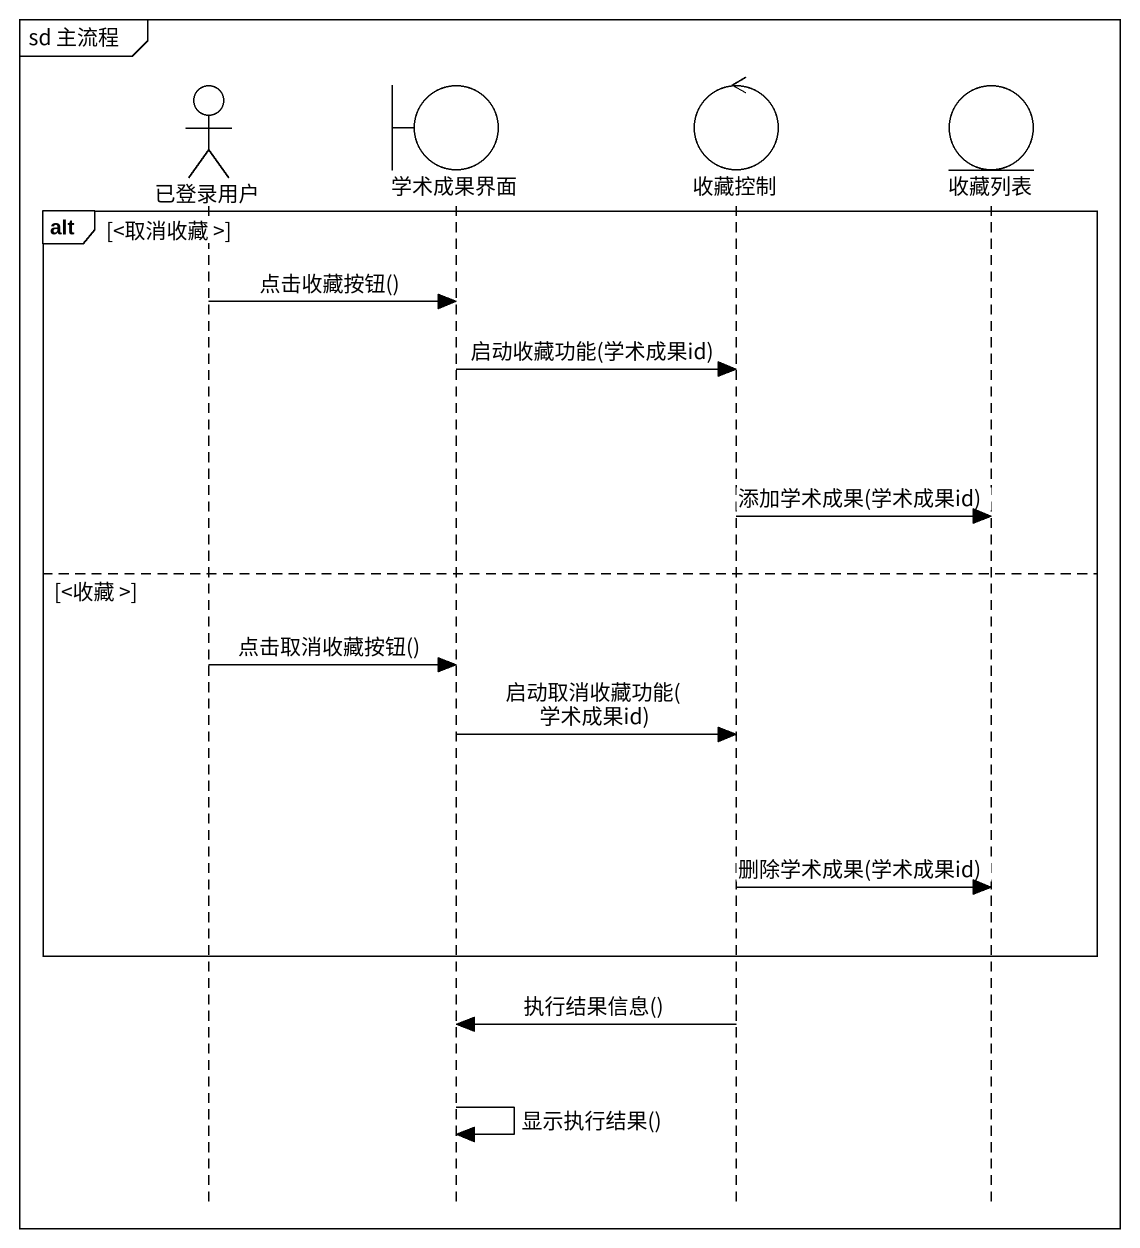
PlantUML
@startuml
mainframe sd 主流程
hide footbox
actor 已登录用户
boundary 学术成果界面
control 收藏控制
entity 收藏列表

alt <取消收藏 >
  已登录用户 -> 学术成果界面 : 点击收藏按钮()
  学术成果界面 -> 收藏控制 : 启动收藏功能(学术成果id)
  收藏控制 -> 收藏列表 : 添加学术成果(学术成果id)
else <收藏 >
  已登录用户 -> 学术成果界面 : 点击取消收藏按钮()
  学术成果界面 -> 收藏控制 : 启动取消收藏功能(学术成果id)
  收藏控制 -> 收藏列表 : 删除学术成果(学术成果id)
end
收藏控制 -> 学术成果界面 : 执行结果信息()
学术成果界面 -> 学术成果界面 : 显示执行结果()
@enduml
